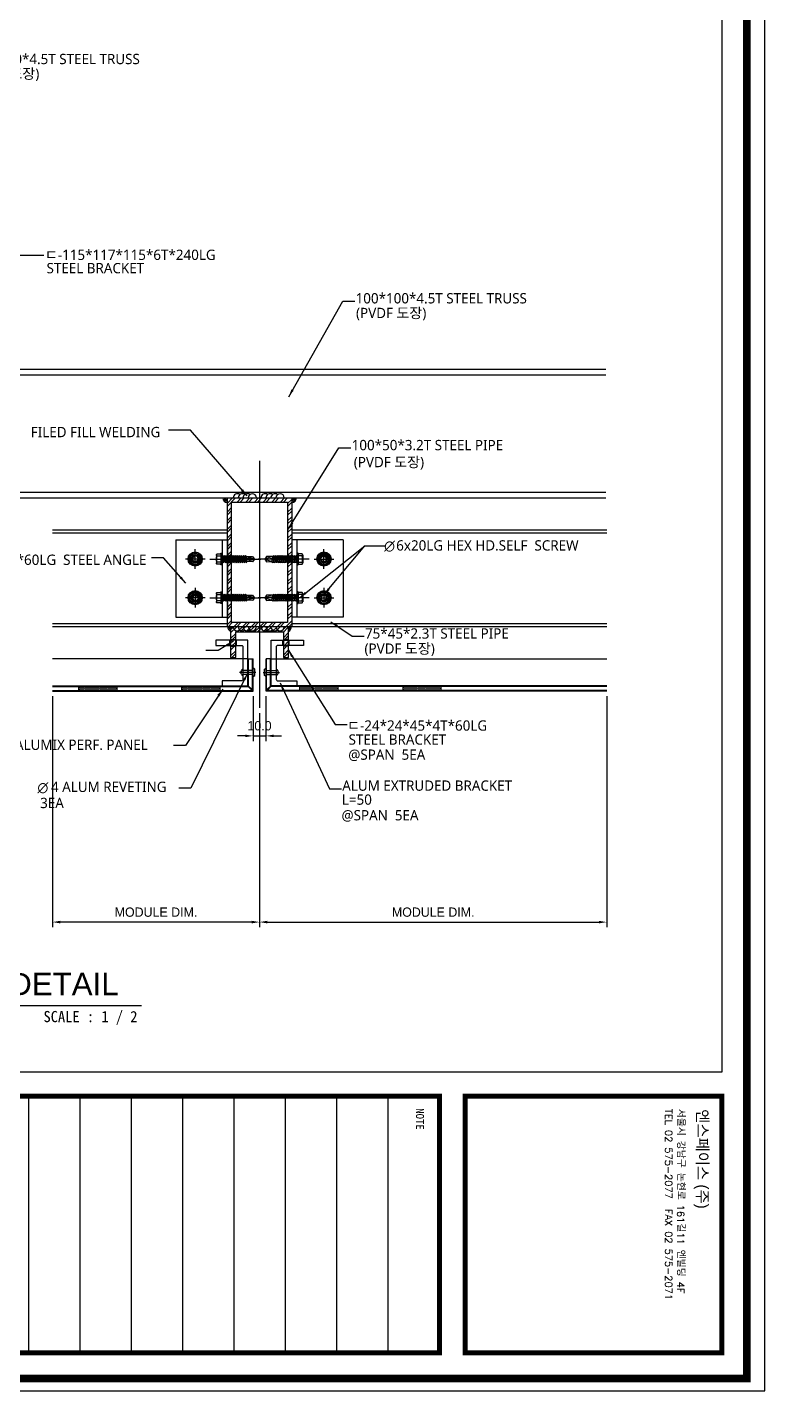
# Model space of a CAD drawing. Header units: millimetres. Extents: x 7297 to 60227, y -7497 to 19324.
# Drawn here: x 45692 to 46264, y 3223 to 4282 of the extents above; entities that cross this region are included whole.
import ezdxf
from ezdxf.enums import TextEntityAlignment as Align

# ---------------------------------------------------------------- set-up
doc = ezdxf.new("R2010")
doc.units = ezdxf.units.MM
for name, color, linetype in [('NS_BRACKET_NUTS', 1, 'Continuous'), ('NS_COL_GREEN', 3, 'Continuous'), ('NS_COL_MAGENTA', 6, 'Continuous'), ('NS_COL_RED', 1, 'Continuous'), ('NS_COL_WHITE', 7, 'Continuous'), ('NS_COL_YELLOW', 2, 'Continuous'), ('NS_DIM', 1, 'Continuous'), ('NS_FORM', 7, 'Continuous'), ('NS_FRAME', 253, 'Continuous'), ('NS_PIPE_FRAME', 2, 'Continuous'), ('NS_TEXT', 2, 'Continuous'), ('NS_TEXT_TITLE', 141, 'Continuous')]:
    doc.layers.add(name, color=color, linetype=linetype)
doc.styles.add('Expo M', font='Expo M.ttf')
doc.styles.add('HGTXT', font='romans.shx', dxfattribs={"bigfont": 'whgtxt.shx'})
doc.styles.add('TITLE BLOCK-V(r1.1)$0$Address', font='arial.ttf')
doc.styles.add('돋움체', font='')
doc.styles.add('맑은고딕', font='malgun.ttf')
doc.styles.get('돋움체').set_extended_font_data('DotumChe')
doc.dimstyles.new('N-SPACE', dxfattribs={"dimscale": 4, "dimtxt": 1.8, "dimasz": 1.5, "dimexe": 1, "dimexo": 1, "dimgap": 1, "dimtad": 1, "dimtoh": 1, "dimdec": 1, "dimzin": 1, "dimdsep": 46, "dimtxsty": 'Expo M', "dimcen": 2, "dimclrd": 1, "dimclre": 1, "dimclrt": 2, "dimadec": 1, "dimazin": 0, "dimtfac": 1, "dimtdec": 1, "dimtix": 1, "dimtmove": 1, "dimatfit": 3, "dimfxl": 1, "dimtolj": 1, "dimtzin": 1, "dimarcsym": 0})

# ---------------------------------------------------------------- blocks, each defined once
blk = doc.blocks.new('*D1056')
at = {"layer": 'Defpoints', "color": 0, "transparency": 16777216}
for p in [(45867.1, 3766.5), (45877.1, 3766.5), (45877.1, 3731.7)]:
    blk.add_point(p, dxfattribs=at)
at = {"layer": 'NS_DIM', "color": 1, "lineweight": -2, "transparency": 16777216}
for p, q in [((45867.1, 3762.5), (45867.1, 3727.7)), ((45877.1, 3762.5), (45877.1, 3727.7)), ((45861.1, 3731.7), (45855.1, 3731.7)), ((45867.1, 3731.7), (45877.1, 3731.7)), ((45883.1, 3731.7), (45889.1, 3731.7))]:
    blk.add_line(p, q, dxfattribs=at)
at = {"layer": 'NS_DIM', "color": 1, "transparency": 16777216}
for points in [[(45861.1, 3732.7), (45861.1, 3730.7), (45867.1, 3731.7)], [(45883.1, 3732.7), (45883.1, 3730.7), (45877.1, 3731.7)]]:
    blk.add_solid(points, dxfattribs=at)
at = {"layer": 'NS_DIM', "color": 2, "transparency": 16777216, "insert": (45872.1, 3739.5), "char_height": 7.2, "attachment_point": 5, "style": 'Expo M'}
blk.add_mtext('\\A1;10.0', dxfattribs=at)
blk = doc.blocks.new('HEXA-5.5X30')
for p, q in [((-9.6, 0), (30, 0)), ((-4.5, -3.3), (-4.5, 3.3)), ((0, -2), (0.7, 2)), ((0.4, -2.8), (1.1, 2.8)), ((0.7, 2), (0.5, 2)), ((0.7, 2), (1.1, 2.8)), ((1.1, 2.8), (1.8, 2)), ((1.8, 2), (1.2, -2)), ((1.6, -2), (2.3, 2)), ((1.8, 2), (2.3, 2)), ((2, -2.8), (2.7, 2.8)), ((2.3, 2), (2.7, 2.8)), ((2.7, 2.8), (3.4, 2)), ((3.4, 2), (2.8, -2)), ((3.2, -2), (3.9, 2)), ((3.4, 2), (3.9, 2)), ((3.6, -2.8), (4.3, 2.8)), ((3.9, 2), (4.3, 2.8)), ((4.3, 2.8), (5, 2)), ((5, 2), (4.4, -2)), ((4.8, -2), (5.5, 2)), ((5, 2), (5.5, 2)), ((5.2, -2.8), (5.9, 2.8)), ((5.5, 2), (5.9, 2.8)), ((5.9, 2.8), (6.6, 2)), ((6.6, 2), (6, -2)), ((6.4, -2), (7.1, 2)), ((6.6, 2), (7.1, 2)), ((6.8, -2.8), (7.5, 2.8)), ((7.1, 2), (7.5, 2.8)), ((7.5, 2.8), (8.2, 2)), ((8.2, 2), (7.6, -2)), ((8, -2), (8.7, 2)), ((8.2, 2), (8.7, 2)), ((8.4, -2.8), (9.1, 2.8)), ((8.7, 2), (9.1, 2.8)), ((9.1, 2.8), (9.8, 2)), ((9.8, 2), (9.2, -2)), ((9.6, -2), (10.3, 2)), ((9.8, 2), (10.3, 2)), ((10, -2.8), (10.7, 2.8)), ((10.3, 2), (10.7, 2.8)), ((10.7, 2.8), (11.4, 2)), ((11.4, 2), (10.8, -2)), ((11.2, -2), (11.9, 2)), ((11.4, 2), (11.9, 2)), ((11.6, -2.8), (12.3, 2.8)), ((11.9, 2), (12.3, 2.8)), ((12.3, 2.8), (13, 2)), ((13, 2), (12.4, -2)), ((13, 2), (13.5, 2)), ((13.2, -2.8), (13.9, 2.8)), ((14.6, 2), (15.1, 2)), ((14.8, -2.8), (15.5, 2.8)), ((16.2, 2), (16.7, 2)), ((16.4, -2.8), (17.1, 2.8)), ((17.8, 2), (18.3, 2)), ((18, -2.8), (18.7, 2.8)), ((25, 0), (19, -0.7)), ((25, 0), (19.4, 2)), ((19.4, -2), (25, 0)), ((0.4, -2.8), (0, -2)), ((1.2, -2), (0.4, -2.8)), ((1.2, -2), (1.6, -2)), ((2, -2.8), (1.6, -2)), ((2.8, -2), (2, -2.8)), ((2.8, -2), (3.2, -2)), ((3.6, -2.8), (3.2, -2)), ((4.4, -2), (3.6, -2.8)), ((4.4, -2), (4.8, -2)), ((5.2, -2.8), (4.8, -2)), ((6, -2), (5.2, -2.8)), ((6, -2), (6.4, -2)), ((6.8, -2.8), (6.4, -2)), ((7.6, -2), (6.8, -2.8)), ((7.6, -2), (8, -2)), ((8.4, -2.8), (8, -2)), ((9.2, -2), (8.4, -2.8)), ((9.2, -2), (9.6, -2)), ((10, -2.8), (9.6, -2)), ((10.8, -2), (10, -2.8)), ((10.8, -2), (11.2, -2)), ((11.6, -2.8), (11.2, -2)), ((12.4, -2), (11.6, -2.8)), ((12.4, -2), (12.8, -2)), ((14, -2), (14.4, -2)), ((15.6, -2), (16, -2)), ((17.2, -2), (17.6, -2))]:
    blk.add_line(p, q)
for points in [[(-4.1, -2.5, 0.476693), (-4.1, -4), (-1, -4), (-1, 4), (-4.1, 4, 0.476693), (-4.1, 2.5)], [(-1, 2.5), (-4.1, 2.5, 0.136257), (-4.1, -2.5), (-1, -2.5)]]:
    blk.add_lwpolyline(points, format="xyb")
for points in [[(-1, -4), (-1, -4.5), (0, -4.5), (0, 4.5), (-1, 4.5), (-1, 4)], [(18.8, -2), (23.6, -2.1), (25, 0), (23.6, 2.1), (19.4, 2)]]:
    blk.add_lwpolyline(points)
for points in [[(13.9, 2.8), (14.6, 2), (14, -2), (13.2, -2.8), (12.8, -2), (13.5, 2)], [(15.5, 2.8), (16.2, 2), (15.6, -2), (14.8, -2.8), (14.4, -2), (15.1, 2)], [(17.1, 2.8), (17.8, 2), (17.2, -2), (16.4, -2.8), (16, -2), (16.7, 2)], [(18.7, 2.8), (19.4, 2), (18.8, -2), (18, -2.8), (17.6, -2), (18.3, 2)]]:
    blk.add_lwpolyline(points, close=True)
blk.add_arc((0.5, 2.5), 0.5, 180, 270)
blk = doc.blocks.new('M10-H')
for p, q in [((-15.5, 0), (15.5, 0)), ((0, 15.5), (0, -15.5))]:
    blk.add_line(p, q)
blk.add_lwpolyline([(-4.9, 8.5), (-9.8, 0), (-4.9, -8.5), (4.9, -8.5), (9.8, 0), (4.9, 8.5), (-4.9, 8.5)])
for radius in [10.5, 8.5, 5]:
    blk.add_circle((0, 0), radius)
blk.add_arc((0, 0), 4, 90, 0)
blk = doc.blocks.new('*D499')
at = {"layer": 'NS_DIM', "color": 1, "lineweight": -2, "transparency": 16777216}
for p, q in [((45711.3, 3762.5), (45711.3, 3583.1)), ((45872.1, 3749.4), (45872.1, 3583.1)), ((45866.1, 3587.1), (45717.3, 3587.1))]:
    blk.add_line(p, q, dxfattribs=at)
at = {"layer": 'NS_DIM', "color": 1, "transparency": 16777216}
for points in [[(45717.3, 3588.1), (45717.3, 3586.1), (45711.3, 3587.1)], [(45866.1, 3588.1), (45866.1, 3586.1), (45872.1, 3587.1)]]:
    blk.add_solid(points, dxfattribs=at)
at = {"layer": 'NS_DIM', "color": 2, "transparency": 16777216, "insert": (45791.7, 3594.8), "char_height": 7.2, "attachment_point": 5, "style": 'Expo M'}
blk.add_mtext('\\A1;MODULE DIM.', dxfattribs=at)
blk = doc.blocks.new('*D498')
at = {"layer": 'NS_DIM', "color": 1, "lineweight": -2, "transparency": 16777216}
for p, q in [((46141.8, 3762.5), (46141.8, 3583.1)), ((45872.1, 3749.4), (45872.1, 3583.1)), ((45878.1, 3587.1), (46135.8, 3587.1))]:
    blk.add_line(p, q, dxfattribs=at)
at = {"layer": 'NS_DIM', "color": 1, "transparency": 16777216}
for points in [[(45878.1, 3588.1), (45878.1, 3586.1), (45872.1, 3587.1)], [(46135.8, 3588.1), (46135.8, 3586.1), (46141.8, 3587.1)]]:
    blk.add_solid(points, dxfattribs=at)
at = {"layer": 'NS_DIM', "color": 2, "transparency": 16777216, "insert": (46007, 3594.8), "char_height": 7.2, "attachment_point": 5, "style": 'Expo M'}
blk.add_mtext('\\A1;MODULE DIM.', dxfattribs=at)
blk = doc.blocks.new('AL-TEMPLATE')
at = {"color": 8}
for p, q in [((2716.82, 1392.97), (2800.02, 1392.97)), ((2716.82, 1376.33), (2800.02, 1376.33)), ((2716.82, 1359.69), (2800.02, 1359.69)), ((2716.82, 1343.05), (2800.02, 1343.05)), ((2716.82, 1326.41), (2800.02, 1326.41)), ((2716.82, 1309.77), (2800.02, 1309.77)), ((2716.82, 1293.13), (2800.02, 1293.13)), ((2716.82, 1276.49), (2800.02, 1276.49))]:
    blk.add_line(p, q, dxfattribs=at)
at = {"color": 7, "ltscale": 2}
blk.add_lwpolyline([(1972.34, 1515.25), (1972.34, 921.25), (2812.34, 921.25), (2812.34, 1515.25)], close=True, dxfattribs=at)
at = {"color": 8}
for points, const_width in [([(1976.34, 1509.45), (2808.34, 1509.45), (2808.34, 927.05), (1976.34, 927.05)], 2.5), ([(2716.82, 1501.32), (2800.02, 1501.32), (2800.02, 1418.12), (2716.82, 1418.12)], 1.66), ([(2716.82, 1409.8), (2800.02, 1409.8), (2800.02, 1026.89), (2716.82, 1026.89)], 1.66)]:
    blk.add_lwpolyline(points, close=True, dxfattribs=dict(at, const_width=const_width))
at = {"color": 9}
blk.add_lwpolyline([(1984.07, 1501.32), (2709.08, 1501.32), (2709.08, 935.18), (1984.07, 935.18)], close=True, dxfattribs=at)
at = {"color": 146, "true_color": 0x105689, "insert": (2721.06, 1496.93), "char_height": 3.6698, "attachment_point": 1, "style": 'HGTXT'}
blk.add_mtext('{\\fExpo M|b0|i0|c129|p18;엔스페이스 (주)}', dxfattribs=at)
at = {"insert": (2720.94, 1489.17), "char_height": 2.3487, "attachment_point": 1, "style": 'HGTXT'}
blk.add_mtext('서울시 강남구 논현로 161길11 엔빌딩 4F\\PTEL 02 575-2077  FAX 02 575-2071', dxfattribs=at)
at = {"color": 8, "insert": (2720.76, 1404.73), "char_height": 2.556, "width": 438.9676, "attachment_point": 1}
blk.add_mtext('NOTE', dxfattribs=at)

msp = doc.modelspace()

# ---------------------------------------------------------------- hatches: boundary and pattern name
at = {"layer": 'NS_COL_WHITE', "ltscale": 20}
h = msp.add_hatch(dxfattribs=at)
h.set_pattern_fill('ANSI32', color=256, scale=0.5)
h.set_pattern_definition([(45, (-856256.8506, -1038721.2185), (-3.367596045, 3.367596045), []), (45, (-856254.6055, -1038721.2185), (-3.367596045, 3.367596045), [])])
edge = h.paths.add_edge_path()
edge.add_line((45853.64, 3792.46), (45853.64, 3812.5))
edge.add_line((45853.64, 3812.5), (45890.64, 3812.5))
edge.add_line((45890.64, 3812.5), (45890.64, 3792.46))
edge.add_line((45890.64, 3792.46), (45894.64, 3792.46))
edge.add_line((45894.64, 3792.46), (45894.64, 3814.5))
edge.add_arc((45892.64, 3814.5), 2, 0, 90)
edge.add_line((45892.64, 3816.5), (45851.64, 3816.5))
edge.add_arc((45851.64, 3814.5), 2, 90, 180)
edge.add_line((45849.64, 3814.5), (45849.64, 3792.46))
edge.add_line((45849.64, 3792.46), (45853.64, 3792.46))
at = {"layer": 'NS_COL_YELLOW', "ltscale": 20}
h = msp.add_hatch(dxfattribs=at)
h.set_pattern_fill('DOTS', color=256, scale=0.5)
h.set_pattern_definition([(0, (-856263.6084, -1038716.2185), (0.396875, 0.79375), [0, -0.79375])])
h.paths.add_polyline_path([(45761.28, 3770.5), (45731.53, 3770.5), (45731.53, 3770), (45761.28, 3770)])
h.paths.add_polyline_path([(45761.28, 3770), (45731.53, 3770), (45731.53, 3767), (45761.28, 3767)])
h.paths.add_polyline_path([(45761.28, 3767), (45731.53, 3767), (45731.53, 3766.5), (45761.28, 3766.5)])
h = msp.add_hatch(dxfattribs=at)
h.set_pattern_fill('DOTS', color=256, scale=0.5)
h.set_pattern_definition([(0, (-856183.6084, -1038716.2185), (0.396875, 0.79375), [0, -0.79375])])
h.paths.add_polyline_path([(45841.28, 3770.5), (45811.53, 3770.5), (45811.53, 3770), (45841.28, 3770)])
h.paths.add_polyline_path([(45841.28, 3770), (45811.53, 3770), (45811.53, 3767), (45841.28, 3767)])
h.paths.add_polyline_path([(45841.28, 3767), (45811.53, 3767), (45811.53, 3766.5), (45841.28, 3766.5)])
h = msp.add_hatch(dxfattribs=at)
h.set_pattern_fill('DOTS', color=256, scale=0.5)
h.set_pattern_definition([(0, (-856091.8552, -1038716.2185), (0.396875, 0.79375), [0, -0.79375])])
h.paths.add_polyline_path([(45933.03, 3770.5), (45903.28, 3770.5), (45903.28, 3770), (45933.03, 3770)])
h.paths.add_polyline_path([(45933.03, 3770), (45903.28, 3770), (45903.28, 3767), (45933.03, 3767)])
h.paths.add_polyline_path([(45933.03, 3767), (45903.28, 3767), (45903.28, 3766.5), (45933.03, 3766.5)])
h = msp.add_hatch(dxfattribs=at)
h.set_pattern_fill('DOTS', color=256, scale=0.5)
h.set_pattern_definition([(0, (-856011.8552, -1038716.2185), (0.396875, 0.79375), [0, -0.79375])])
h.paths.add_polyline_path([(46013.03, 3770.5), (45983.28, 3770.5), (45983.28, 3770), (46013.03, 3770)])
h.paths.add_polyline_path([(46013.03, 3770), (45983.28, 3770), (45983.28, 3767), (46013.03, 3767)])
h.paths.add_polyline_path([(46013.03, 3767), (45983.28, 3767), (45983.28, 3766.5), (46013.03, 3766.5)])
at = {"layer": 'NS_PIPE_FRAME', "ltscale": 20}
h = msp.add_hatch(dxfattribs=at)
h.set_pattern_fill('ANSI32', color=256, scale=0.5)
h.set_pattern_definition([(45, (-856091.855, -1038765.113), (-3.367596045, 3.367596045), []), (45, (-856089.61, -1038765.113), (-3.367596045, 3.367596045), [])])
h.paths.add_polyline_path([(45850.34, 3913.3), (45893.94, 3913.3), (45893.94, 3819.7), (45850.34, 3819.7)], flags=16)
h.paths.add_polyline_path([(45847.14, 3916.5), (45897.14, 3916.5), (45897.14, 3816.5), (45847.14, 3816.5)])

# ---------------------------------------------------------------- linework, layer by layer
at = {"layer": 'NS_COL_GREEN'}
for p, q in [((45863.14, 3770.86), (45863.14, 3791.5)), ((45863.14, 3791.5), (45867.14, 3791.5)), ((45867.14, 3766.5), (45867.14, 3791.5)), ((45877.14, 3766.5), (45877.14, 3791.5)), ((45881.14, 3791.5), (45877.14, 3791.5)), ((45881.14, 3770.86), (45881.14, 3791.5)), ((45711.33, 3770.5), (45862.78, 3770.5)), ((46141.81, 3770.5), (45881.49, 3770.5)), ((45711.33, 3766.5), (45867.14, 3766.5)), ((46141.81, 3766.5), (45877.14, 3766.5))]:
    msp.add_line(p, q, dxfattribs=at)
at = {"layer": 'NS_COL_MAGENTA'}
for p, q in [((45849.64, 3806.5), (45853.64, 3806.5)), ((45849.64, 3801.5), (45853.64, 3801.5)), ((45894.64, 3806.5), (45890.64, 3806.5)), ((45894.64, 3801.5), (45890.64, 3801.5)), ((45863.64, 3770.36), (45863.64, 3791.5)), ((45866.64, 3767.5), (45866.64, 3791.5)), ((45877.64, 3767.5), (45877.64, 3791.5)), ((45880.64, 3770.36), (45880.64, 3791.5)), ((45711.33, 3770), (45863.28, 3770)), ((45862.78, 3770.5), (45866.27, 3767.02)), ((45863.14, 3770.86), (45866.62, 3767.37)), ((45881.14, 3770.86), (45877.65, 3767.37)), ((45881.49, 3770.5), (45878.01, 3767.02)), ((46141.81, 3770), (45880.99, 3770)), ((45711.33, 3767), (45866.14, 3767)), ((46141.81, 3767), (45878.14, 3767))]:
    msp.add_line(p, q, dxfattribs=at)
msp.add_lwpolyline([(45853.64, 3792.46), (45853.64, 3812.5), (45890.64, 3812.5), (45890.64, 3792.46), (45894.64, 3792.46), (45894.64, 3814.5, 0.4142136), (45892.64, 3816.5), (45851.64, 3816.5, 0.4142136), (45849.64, 3814.5), (45849.64, 3792.46), (45853.64, 3792.46)], format="xyb", dxfattribs=at)
at = {"layer": 'NS_COL_MAGENTA', "ltscale": 50}
for centre in [(45822.14, 3869), (45922.14, 3869), (45822.14, 3839), (45922.14, 3839)]:
    msp.add_circle(centre, 5.53, dxfattribs=at)
for centre, radius, start, end in [((45822.14, 3869), 3.78, 292.61987, 67.38014), ((45922.14, 3869), 4.73, 112.61986, 247.38013), ((45922.14, 3839), 4.73, 112.61987, 247.38014), ((45822.14, 3839), 3.78, 292.61986, 67.38013)]:
    msp.add_arc(centre, radius, start, end, dxfattribs=at)
at = {"layer": 'NS_COL_MAGENTA'}
for centre, start, end in [((45866.14, 3767.5), 270, 0), ((45878.14, 3767.5), 180, 270)]:
    msp.add_arc(centre, 0.5, start, end, dxfattribs=at)
at = {"layer": 'NS_COL_RED', "ltscale": 20}
for p, q in [((45681.53, 4016.5), (46141, 4016.5)), ((45566.53, 3916.5), (46141, 3916.5)), ((45847.14, 3891.5), (45711.33, 3891.5)), ((46141.81, 3891.5), (45897.14, 3891.5)), ((46141.81, 3816.5), (45711.33, 3816.5))]:
    msp.add_line(p, q, dxfattribs=at)
at = {"layer": 'NS_COL_RED', "ltscale": 0.2}
msp.add_line((45872.14, 3945.3), (45872.14, 3753.39), dxfattribs=at)
at = {"layer": 'NS_COL_RED'}
for p, q in [((45869.34, 3780.99), (45856.53, 3780.99)), ((45859.14, 3783.39), (45859.14, 3778.59)), ((45867.14, 3782.59), (45859.14, 3782.59)), ((45867.14, 3782.59), (45859.14, 3782.59)), ((45868.34, 3783.39), (45867.14, 3784.19)), ((45868.34, 3783.39), (45867.14, 3784.19)), ((45867.14, 3777.79), (45867.14, 3784.19)), ((45868.34, 3778.59), (45868.34, 3783.39)), ((45868.34, 3778.59), (45868.34, 3783.39)), ((45874.93, 3780.99), (45887.74, 3780.99)), ((45875.94, 3783.39), (45877.14, 3784.19)), ((45875.94, 3783.39), (45877.14, 3784.19)), ((45875.94, 3778.59), (45875.94, 3783.39)), ((45875.94, 3778.59), (45875.94, 3783.39)), ((45877.14, 3777.79), (45877.14, 3784.19)), ((45877.14, 3782.59), (45885.14, 3782.59)), ((45877.14, 3782.59), (45885.14, 3782.59)), ((45885.14, 3783.39), (45885.14, 3778.59)), ((45867.14, 3779.39), (45859.14, 3779.39)), ((45867.14, 3779.39), (45859.14, 3779.39)), ((45867.14, 3777.79), (45868.34, 3778.59)), ((45867.14, 3777.79), (45868.34, 3778.59)), ((45877.14, 3777.79), (45875.94, 3778.59)), ((45877.14, 3777.79), (45875.94, 3778.59)), ((45877.14, 3779.39), (45885.14, 3779.39)), ((45877.14, 3779.39), (45885.14, 3779.39))]:
    msp.add_line(p, q, dxfattribs=at)
for points in [[(45847.14, 3916.5), (45897.14, 3916.5), (45897.14, 3816.5), (45847.14, 3816.5)], [(45850.34, 3913.3), (45893.94, 3913.3), (45893.94, 3819.7), (45850.34, 3819.7)]]:
    msp.add_lwpolyline(points, close=True, dxfattribs=at)
for centre, radius, start, end in [((45860.14, 3780.99), 2.6, 112.61986, 247.38014), ((45860.14, 3780.99), 2.6, 112.61986, 247.38014), ((45868.34, 3780.99), 0.4, 270, 90), ((45875.94, 3780.99), 0.4, 90, 270), ((45884.14, 3780.99), 2.6, 292.61986, 67.38014), ((45884.14, 3780.99), 2.6, 292.61986, 67.38014)]:
    msp.add_arc(centre, radius, start, end, dxfattribs=at)
at = {"layer": 'NS_COL_WHITE', "ltscale": 0.1}
for p, q in [((45681.53, 4012), (46141, 4012)), ((45566.53, 3921), (46141, 3921))]:
    msp.add_line(p, q, dxfattribs=at)
at = {"layer": 'NS_COL_WHITE', "ltscale": 0.5}
for p, q in [((45849.14, 3802), (45849.14, 3806)), ((45854.14, 3802), (45854.14, 3806)), ((45890.14, 3802), (45890.14, 3806)), ((45895.14, 3802), (45895.14, 3806))]:
    msp.add_line(p, q, dxfattribs=at)
at = {"layer": 'NS_COL_WHITE', "ltscale": 20}
for p, q in [((45863.14, 3791.5), (45711.33, 3791.5)), ((45881.14, 3791.5), (46141.81, 3791.5))]:
    msp.add_line(p, q, dxfattribs=at)
at = {"layer": 'NS_COL_WHITE'}
msp.add_line((45780.5, 3522.15), (45333.4, 3522.15), dxfattribs=at)
at = {"layer": 'NS_COL_WHITE', "ltscale": 0.5}
for points in [[(45843.14, 3774.5), (45843.14, 3770.5), (45863.14, 3770.5), (45863.14, 3806), (45838.14, 3806), (45838.14, 3802), (45858.14, 3802, -0.4142136), (45859.14, 3801), (45859.14, 3775.5, -0.4142136), (45858.14, 3774.5)], [(45901.14, 3774.5), (45901.14, 3770.5), (45881.14, 3770.5), (45881.14, 3806), (45906.14, 3806), (45906.14, 3802), (45886.14, 3802, 0.4142136), (45885.14, 3801), (45885.14, 3775.5, 0.4142136), (45886.14, 3774.5)]]:
    msp.add_lwpolyline(points, format="xyb", close=True, dxfattribs=at)
at = {"layer": 'NS_COL_YELLOW', "ltscale": 20}
for p, q in [((45807.14, 3884), (45807.14, 3824)), ((45807.14, 3884), (45847.14, 3884)), ((45843.14, 3884), (45843.14, 3824)), ((45847.14, 3884), (45847.14, 3824)), ((45897.14, 3884), (45897.14, 3824)), ((45937.14, 3884), (45897.14, 3884)), ((45901.14, 3884), (45901.14, 3824)), ((45937.14, 3884), (45937.14, 3824)), ((45807.14, 3824), (45847.14, 3824)), ((45937.14, 3824), (45897.14, 3824)), ((45731.53, 3770.5), (45731.53, 3766.5)), ((45761.28, 3770.5), (45761.28, 3766.5)), ((45811.53, 3770.5), (45811.53, 3766.5)), ((45841.28, 3770.5), (45841.28, 3766.5)), ((45903.28, 3770.5), (45903.28, 3766.5)), ((45933.03, 3770.5), (45933.03, 3766.5)), ((45983.28, 3770.5), (45983.28, 3766.5)), ((46013.03, 3770.5), (46013.03, 3766.5))]:
    msp.add_line(p, q, dxfattribs=at)
for centre, radius, start, end in [((45854.9, 3916.5), 3.26, 53.191, 180), ((45858.8, 3916.5), 3.26, 54.88752, 180), ((45862.55, 3916.5), 3.26, 52.32857, 180), ((45866.54, 3916.5), 3.26, 0, 180), ((45876.4, 3916.5), 3.26, 53.191, 180), ((45880.3, 3916.5), 3.26, 54.88752, 180), ((45884.05, 3916.5), 3.26, 52.32857, 180), ((45888.04, 3916.5), 3.26, 0, 180), ((45847.14, 3916.5), 3.56, 180, 270), ((45847.14, 3916.5), 2.56, 180, 270), ((45847.14, 3916.5), 1.56, 180, 270), ((45897.14, 3916.5), 1.56, 270, 0), ((45897.14, 3916.5), 2.56, 270, 0), ((45897.14, 3916.5), 3.56, 270, 0), ((45851.64, 3816.5), 4.24, 180, 241.87379), ((45851.64, 3816.5), 3.24, 180, 231.91718), ((45851.64, 3816.5), 2.24, 180, 214.09978), ((45854.9, 3816.5), 3.26, 180, 306.809), ((45858.8, 3816.5), 3.26, 180, 305.11248), ((45862.55, 3816.5), 3.26, 180, 307.67143), ((45866.54, 3816.5), 3.26, 180, 0), ((45876.4, 3816.5), 3.26, 180, 306.809), ((45880.3, 3816.5), 3.26, 180, 305.11248), ((45884.05, 3816.5), 3.26, 180, 307.67143), ((45888.04, 3816.5), 3.26, 180, 0), ((45892.64, 3816.5), 2.24, 325.90022, 0), ((45892.64, 3816.5), 3.24, 308.08282, 0), ((45892.64, 3816.5), 4.24, 298.12621, 0)]:
    msp.add_arc(centre, radius, start, end, dxfattribs=at)
at = {"layer": 'NS_FRAME', "ltscale": 0.1}
for p, q in [((45847.14, 3889.2), (45711.33, 3889.2)), ((46141.81, 3889.2), (45897.14, 3889.2)), ((45847.14, 3818.8), (45711.33, 3818.8)), ((46141.81, 3818.8), (45897.14, 3818.8))]:
    msp.add_line(p, q, dxfattribs=at)
at = {"layer": 'NS_FRAME'}
for centre in [(45822.14, 3869), (45922.14, 3869), (45822.14, 3839), (45922.14, 3839)]:
    msp.add_circle(centre, 3.2, dxfattribs=at)

# ---------------------------------------------------------------- block references
at = {"layer": 'NS_BRACKET_NUTS', "xscale": -1, "rotation": 180}
for p in [(45843.14, 3869), (45843.14, 3839)]:
    msp.add_blockref('HEXA-5.5X30', p, dxfattribs=at)
at = {"layer": 'NS_BRACKET_NUTS', "rotation": 180}
for p in [(45901.14, 3869), (45901.14, 3839)]:
    msp.add_blockref('HEXA-5.5X30', p, dxfattribs=at)
at = {"layer": 'NS_COL_RED', "yscale": 0.4923076923076923, "zscale": 0.4923076923076923}
for p, xscale, rotation in [((45822.14, 3869), -0.4923076923076923, 270.0000001960588), ((45922.14, 3869), 0.4923076923076923, 89.99999980394121), ((45822.14, 3839), 0.4923076923076923, 269.9999998039412), ((45922.14, 3839), -0.4923076923076923, 90.00000019605876)]:
    msp.add_blockref('M10-H', p, dxfattribs=dict(at, xscale=xscale, rotation=rotation))
at = {"layer": 'NS_FORM', "xscale": 2.39497664741437, "yscale": 2.39497664741437, "zscale": 2.39497664741437, "rotation": 270}
msp.add_blockref('AL-TEMPLATE', (42635.51, 9958.69), dxfattribs=at)

# ---------------------------------------------------------------- texts
at = {"layer": 'NS_TEXT', "insert": (45399.72, 3547.71, 0), "char_height": 17.3861, "width": 434.1508, "attachment_point": 1, "style": 'TITLE BLOCK-V(r1.1)$0$Address'}
msp.add_mtext('HORIZONTAL SECTION DETAIL', dxfattribs=at)
at = {"layer": 'NS_TEXT_TITLE', "style": '맑은고딕'}
for s, height, p in [('100*100*4.5T STEEL TRUSS', 7.9984, (45646.11, 4253.32)), ('(PVDF 도장)', 7.998, (45646.45, 4241.92)), ('ㄷ-115*117*115*6T*240LG', 7.9984, (45705.38, 4101.27)), ('STEEL BRACKET', 7.9984, (45706.69, 4090.92)), ('100*100*4.5T STEEL TRUSS', 7.9984, (45946.72, 4067.51)), ('(PVDF 도장)', 7.998, (45947.06, 4056.1)), ('FILED FILL WELDING', 7.9984, (45694.42, 3963.63)), ('100*50*3.2T STEEL PIPE', 7.9984, (45943.67, 3953.52)), ('(PVDF 도장)', 7.998, (45945.32, 3940.32)), ('∅', 8, (45968.9, 3875.16)), ('6x20LG HEX HD.SELF  SCREW', 7.9984, (45978.26, 3875.62)), ('40*40*4T*60LG  STEEL ANGLE', 7.9984, (45636.39, 3864.48)), ('75*45*2.3T STEEL PIPE', 7.9984, (45954, 3807.25)), ('(PVDF 도장)', 7.998, (45953.64, 3795.48)), ('ㄷ-24*24*45*4T*60LG', 7.9984, (45940.08, 3735.74)), ('THK4.0 ALUMIX PERF. PANEL', 7.9984, (45644.79, 3720.81)), ('STEEL BRACKET', 7.9984, (45941.26, 3724.87)), ('@SPAN  5EA', 7.998, (45941.06, 3713.15)), ('∅', 8, (45699.63, 3687.53)), ('4 ALUM REVETING', 7.9984, (45710.17, 3688.14)), ('ALUM EXTRUDED BRACKET', 7.9984, (45936.36, 3689.1)), ('L=50', 7.998, (45936.05, 3678.24)), ('3EA', 7.998, (45701.71, 3675.63)), ('@SPAN  5EA', 7.998, (45935.82, 3666.09))]:
    msp.add_text(s, height=height, dxfattribs=at).set_placement(p)
at = {"layer": 'NS_TEXT_TITLE', "style": '돋움체'}
msp.add_text('SCALE : 1 / 2', height=8.6922, dxfattribs=at).set_placement((45777.33, 3509.39), align=Align.RIGHT)

# ---------------------------------------------------------------- dimensions: what is measured, and where the dimension line sits
at = {"layer": 'NS_DIM'}
for base, p2, picture, middle in [((45711.33, 3587.06), (45711.33, 3766.5), '*D499', (45791.73, 3594.84)), ((46141.81, 3587.06), (46141.81, 3766.5), '*D498', (46006.97, 3594.84))]:
    dim = msp.add_linear_dim(base=base, p1=(45872.14, 3753.39), p2=p2, text='MODULE DIM.', dimstyle='N-SPACE', dxfattribs=at)
    dim.commit()
    dim.dimension.update_dxf_attribs({"geometry": picture, "text_midpoint": middle})
dim = msp.add_linear_dim(base=(45877.14, 3731.67), p1=(45867.14, 3766.5), p2=(45877.14, 3766.5), dimstyle='N-SPACE', dxfattribs=at)
dim.commit()
dim.dimension.update_dxf_attribs({"geometry": '*D1056', "text_midpoint": (45872.14, 3739.45)})

# ---------------------------------------------------------------- leaders
at = {"layer": 'NS_DIM', "ltscale": 0.3}
for points in [[(45639.85, 4032.98), (45679.93, 4104.92), (45704.56, 4104.92)], [(45894.77, 3995.05), (45936.74, 4069.3), (45946.1, 4069.3)], [(45862.47, 3918.04), (45818.39, 3969.13), (45801.41, 3969.13)], [(45894.34, 3892.18), (45933.7, 3955.32), (45943.06, 3955.32)], [(45903.14, 3839), (45953.83, 3879.25), (45970.17, 3879.25)], [(45922.04, 3841.12, 0), (45953.83, 3879.25, 0), (45970.17, 3879.25, 0)], [(45814.76, 3850.26), (45797.65, 3870.04), (45788.28, 3870.04)], [(45927.52, 3820.28), (45944.02, 3809.05), (45953.38, 3809.05)], [(45851.86, 3805.2), (45839.87, 3797.92), (45830.5, 3797.92)], [(45894.32, 3798.4), (45930.85, 3740.6), (45940.21, 3740.6)], [(45862.88, 3780.48), (45818.87, 3691.21), (45809.51, 3691.21)], [(45888.11, 3772.8), (45926.46, 3690.51), (45935.82, 3690.51)], [(45843.48, 3767.95), (45814.71, 3724.11), (45805.34, 3724.11)]]:
    msp.add_leader(points, dimstyle='N-SPACE', dxfattribs=at)

doc.saveas('drawing.dxf')
